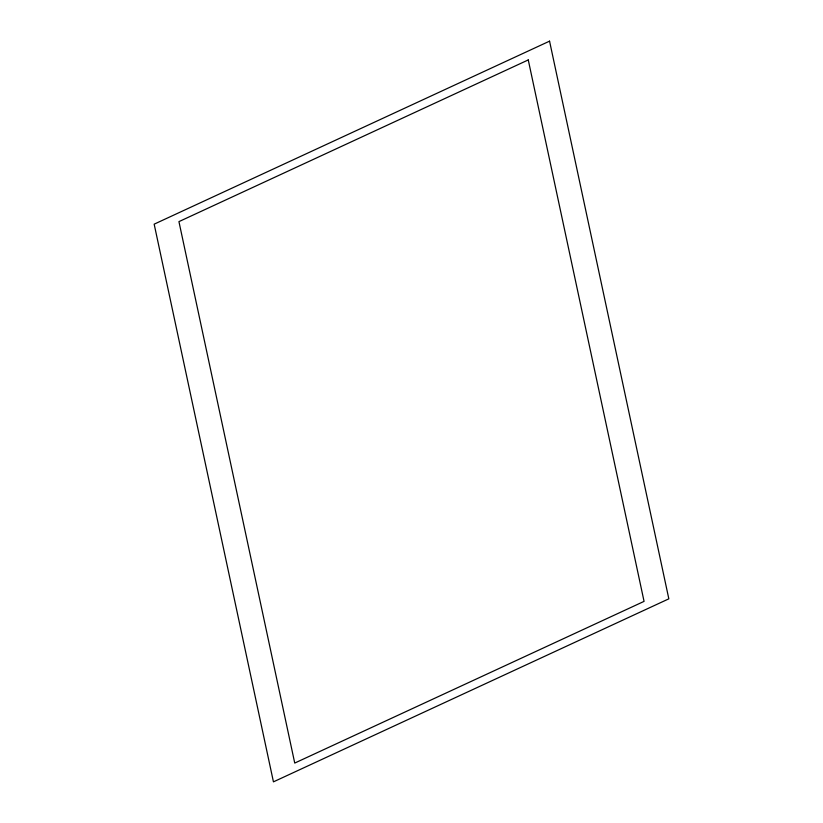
<?xml version="1.0" encoding="UTF-8"?>
<svg xmlns="http://www.w3.org/2000/svg" width="823" height="823" viewBox="0 0 823 823"><rect width="100%" height="100%" fill="white"/><g stroke="black" fill="none" stroke-linecap="round" stroke-linejoin="round"><path stroke-width="1.23" d="M549.558 41.15L154.168 224.165L273.442 781.85L668.832 598.835L549.558 41.15M528.263 59.935L178.941 221.624L294.737 763.065L644.059 601.376L528.263 59.935"/></g></svg>
